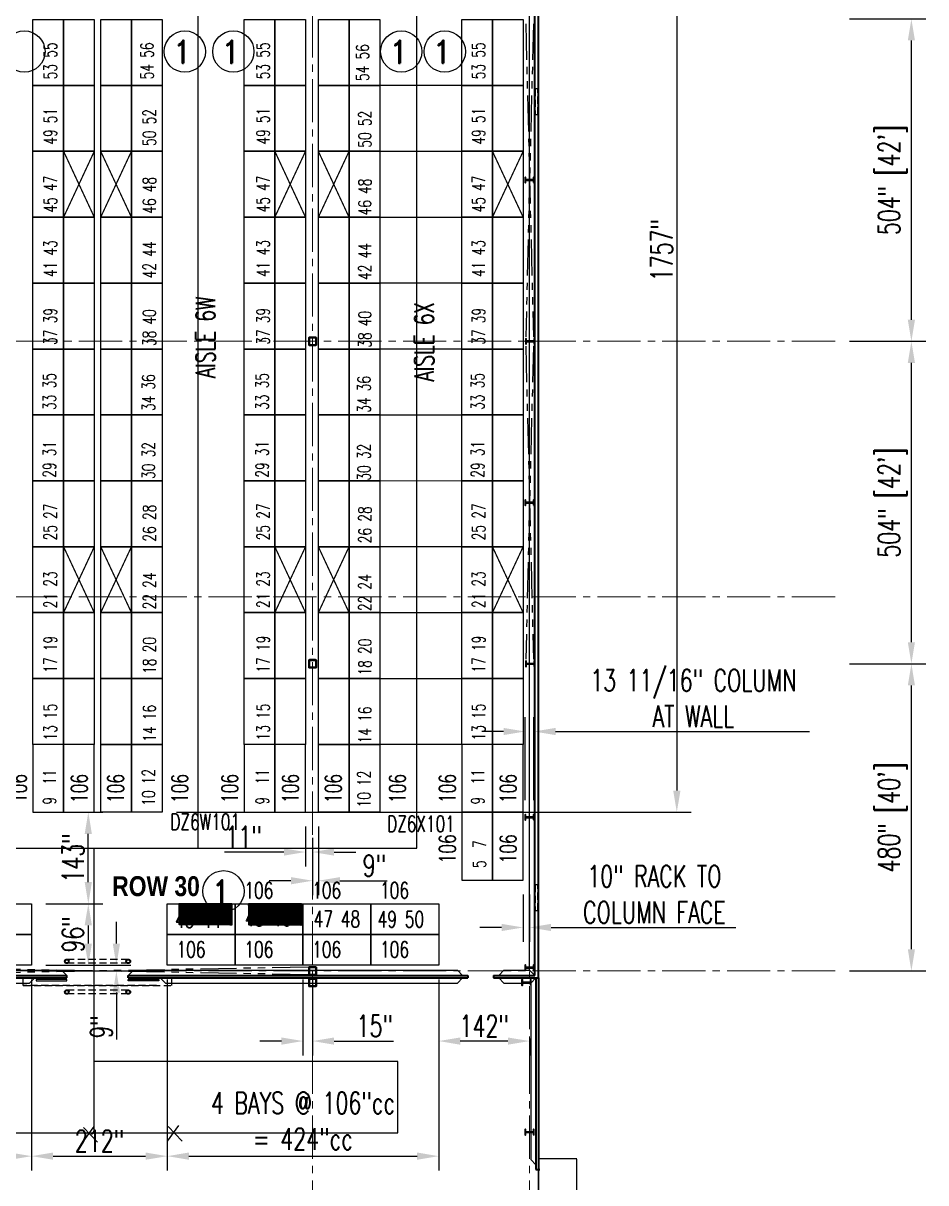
# Model space of a CAD drawing. Header units: inches. Extents: x -1028 to 37906, y -2339 to 19896.
# Drawn here: x 6090 to 7500, y -325 to 1487 of the extents above; entities that cross this region are included whole.
import ezdxf
from ezdxf.enums import TextEntityAlignment as Align

# ---------------------------------------------------------------- set-up
doc = ezdxf.new("R2010")
doc.units = ezdxf.units.IN
doc.header["$LTSCALE"] = 90
doc.header["$MEASUREMENT"] = 0
for name, pattern in [('CENTER2', [1.125, 0.75, -0.125, 0.125, -0.125]), ('HIDDEN', [0.375, 0.25, -0.125]), ('HIDDEN2', [0.1875, 0.125, -0.0625]), ('PHANTOM2', [1.25, 0.625, -0.125, 0.125, -0.125, 0.125, -0.125]), ('X02461AFP1$0$HIDDEN2', [0.1875, 0.125, -0.0625])]:
    doc.linetypes.add(name, pattern=pattern)
for name, color, linetype in [('FDIM', 2, 'Continuous'), ('HIDDENL', 94, 'HIDDEN'), ('RACKING', 5, 'Continuous'), ('TXT06', 7, 'Continuous')]:
    doc.layers.add(name, color=color, linetype=linetype)
for name, color, linetype, lineweight in [('X02461AFP1$0$UCB', 1, 'Continuous', 25), ('X02461AFP1$0$UCENTER', 9, 'CENTER2', 13), ('X02461AFP1$0$UCOLS', 6, 'Continuous', 40), ('X02461AFP1$0$UDR', 1, 'Continuous', 25), ('X02461AFP1$0$UFACCESS', 2, 'HIDDEN2', 25), ('X02461AFP1$0$UFLSL', 2, 'Continuous', 25), ('X02461AFP1$0$UGP1', 6, 'Continuous', 40), ('X02461AFP1$0$UGP2', 2, 'HIDDEN2', 25), ('X02461AFP1$0$USTC', 4, 'Continuous', 25), ('X02461AFP1$0$UWI1', 6, 'Continuous', 40), ('X02461AFP1$0$UWI2', 6, 'Continuous', 40), ('X02461AFP1$0$UXBRACE', 2, 'PHANTOM2', 25)]:
    doc.layers.add(name, color=color, linetype=linetype, lineweight=lineweight)
doc.styles.add('2thirds', font='romans.shx', dxfattribs={"width": 0.7})
doc.styles.add('TXT06', font='ROMAND', dxfattribs={"bigfont": 'SPECIAL'})
doc.styles.add('TXT10', font='ROMANS', dxfattribs={"bigfont": 'SPECIAL'})
doc.dimstyles.new('2tfrac16', dxfattribs={"dimscale": 360, "dimtxt": 0.0938, "dimasz": 0.0938, "dimexe": 0.0625, "dimexo": 0.0625, "dimgap": 0.01, "dimtad": 1, "dimdec": 4, "dimzin": 1, "dimdsep": 46, "dimlunit": 5, "dimtxsty": '2thirds', "dimcen": 0.09, "dimclrd": 256, "dimclre": 256, "dimclrt": 256, "dimadec": 0, "dimazin": 0, "dimtfac": 0.75, "dimtdec": 4, "dimtofl": 0, "dimtmove": 0, "dimatfit": 0, "dimfxl": 1, "dimfrac": 2, "dimtolj": 1, "dimtzin": 0, "dimarcsym": 0})
doc.dimstyles.new('Copy of 2tfrac16 FEET', dxfattribs={"dimscale": 360, "dimtxt": 0.0938, "dimasz": 0.0938, "dimexe": 0.0625, "dimexo": 0.0625, "dimgap": 0.01, "dimtad": 1, "dimdec": 4, "dimzin": 1, "dimdsep": 46, "dimlunit": 5, "dimtxsty": '2thirds', "dimcen": 0.09, "dimclrd": 256, "dimclre": 256, "dimclrt": 256, "dimadec": 0, "dimazin": 0, "dimtfac": 0.75, "dimtdec": 4, "dimtofl": 0, "dimtmove": 0, "dimatfit": 0, "dimfxl": 1, "dimfrac": 2, "dimtolj": 1, "dimtzin": 0, "dimarcsym": 0})

# ---------------------------------------------------------------- blocks, each defined once
blk = doc.blocks.new('BAY')
blk.add_lwpolyline([(1, 1), (1, 0), (0, 0), (0, 1)], close=True)
blk = doc.blocks.new('*D42')
at = {"layer": 'Defpoints', "color": 0}
for p in [(6531, 254), (6542, 236.7), (6531, 191.8)]:
    blk.add_point(p, dxfattribs=at)
at = {"layer": 'FDIM', "lineweight": -2}
for p, q in [((6531, 231.5), (6531, 169.3)), ((6542, 214.2), (6542, 169.3)), ((6497.2, 191.8), (6404.5, 191.8)), ((6575.7, 191.8), (6609.5, 191.8))]:
    blk.add_line(p, q, dxfattribs=at)
at = {"layer": 'FDIM'}
for points in [[(6497.2, 197.5), (6497.2, 186.2), (6531, 191.8)], [(6575.7, 197.5), (6575.7, 186.2), (6542, 191.8)]]:
    blk.add_solid(points, dxfattribs=at)
at = {"layer": 'FDIM', "insert": (6434, 215.5), "char_height": 33.77, "attachment_point": 5, "style": '2thirds'}
blk.add_mtext('\\A1;11"', dxfattribs=at)
blk = doc.blocks.new('*D43')
at = {"layer": 'Defpoints', "color": 0}
for p in [(6551, 254), (6542, 214.2), (6551, 147)]:
    blk.add_point(p, dxfattribs=at)
at = {"layer": 'FDIM', "lineweight": -2}
for p, q in [((6551, 231.5), (6551, 124.5)), ((6542, 191.7), (6542, 124.5)), ((6508.2, 147), (6474.4, 147)), ((6584.7, 147), (6658.4, 147))]:
    blk.add_line(p, q, dxfattribs=at)
at = {"layer": 'FDIM'}
for points in [[(6508.2, 152.6), (6508.2, 141.3), (6542, 147)], [(6584.7, 152.6), (6584.7, 141.3), (6551, 147)]]:
    blk.add_solid(points, dxfattribs=at)
at = {"layer": 'FDIM', "insert": (6638.4, 170.7), "char_height": 33.77, "attachment_point": 5, "style": '2thirds'}
blk.add_mtext('\\A1;9"', dxfattribs=at)
blk = doc.blocks.new('*D67')
at = {"layer": 'Defpoints', "color": 0}
for p in [(6315, 15), (6739, 15), (6739, -283.5)]:
    blk.add_point(p, dxfattribs=at)
at = {"layer": 'FDIM', "lineweight": -2}
for p, q in [((6315, -7.5), (6315, -306)), ((6739, -7.5), (6739, -306)), ((6348.7, -283.5), (6705.2, -283.5))]:
    blk.add_line(p, q, dxfattribs=at)
at = {"layer": 'FDIM'}
for points in [[(6348.7, -277.8), (6348.7, -289.1), (6315, -283.5)], [(6705.2, -277.8), (6705.2, -289.1), (6739, -283.5)]]:
    blk.add_solid(points, dxfattribs=at)
at = {"layer": 'FDIM', "insert": (6527, -228.4), "char_height": 33.768, "attachment_point": 5, "style": '2thirds'}
blk.add_mtext('\\A1;4 BAYS @ 106"cc\\P= 424"cc', dxfattribs=at)
blk = doc.blocks.new('*D68')
at = {"layer": 'Defpoints', "color": 0}
for p in [(6527, 15), (6542, 15), (6542, -103.6)]:
    blk.add_point(p, dxfattribs=at)
at = {"layer": 'FDIM', "lineweight": -2}
for p, q in [((6527, -7.5), (6527, -126.1)), ((6542, -7.5), (6542, -126.1)), ((6493.2, -103.6), (6459.4, -103.6)), ((6575.7, -103.6), (6668.5, -103.6))]:
    blk.add_line(p, q, dxfattribs=at)
at = {"layer": 'FDIM'}
for points in [[(6493.2, -98), (6493.2, -109.3), (6527, -103.6)], [(6575.7, -98), (6575.7, -109.3), (6542, -103.6)]]:
    blk.add_solid(points, dxfattribs=at)
at = {"layer": 'FDIM', "insert": (6639, -79.9), "char_height": 33.77, "attachment_point": 5, "style": '2thirds'}
blk.add_mtext('\\A1;15"', dxfattribs=at)
blk = doc.blocks.new('*D69')
at = {"layer": 'Defpoints', "color": 0}
for p in [(4937, 15), (6103, 15), (4937, -283.5)]:
    blk.add_point(p, dxfattribs=at)
at = {"layer": 'FDIM', "lineweight": -2}
for p, q in [((4937, -7.5), (4937, -306)), ((6103, -7.5), (6103, -306)), ((6069.2, -283.5), (4970.7, -283.5))]:
    blk.add_line(p, q, dxfattribs=at)
at = {"layer": 'FDIM'}
for points in [[(4970.7, -277.8), (4970.7, -289.1), (4937, -283.5)], [(6069.2, -277.8), (6069.2, -289.1), (6103, -283.5)]]:
    blk.add_solid(points, dxfattribs=at)
at = {"layer": 'FDIM', "insert": (5520, -259.8), "char_height": 33.768, "attachment_point": 5, "style": '2thirds'}
blk.add_mtext('\\A1;11 BAYS @ 106"cc = 1166"cc', dxfattribs=at)
blk = doc.blocks.new('*D70')
at = {"layer": 'Defpoints', "color": 0}
for p in [(6103, -7.5), (6315, -7.5), (6315, -283.5)]:
    blk.add_point(p, dxfattribs=at)
at = {"layer": 'FDIM', "lineweight": -2}
for p, q in [((6103, -30), (6103, -306)), ((6315, -30), (6315, -306)), ((6136.7, -283.5), (6281.2, -283.5))]:
    blk.add_line(p, q, dxfattribs=at)
at = {"layer": 'FDIM'}
for points in [[(6136.7, -277.8), (6136.7, -289.1), (6103, -283.5)], [(6281.2, -277.8), (6281.2, -289.1), (6315, -283.5)]]:
    blk.add_solid(points, dxfattribs=at)
at = {"layer": 'FDIM', "insert": (6209, -259.8), "char_height": 33.77, "attachment_point": 5, "style": '2thirds'}
blk.add_mtext('\\A1;212"', dxfattribs=at)
blk = doc.blocks.new('*D76')
at = {"layer": 'Defpoints', "color": 0}
for p in [(6739, -7.5), (6881, -77.3), (6739, -103.6)]:
    blk.add_point(p, dxfattribs=at)
at = {"layer": 'FDIM', "lineweight": -2}
for p, q in [((6739, -30), (6739, -126.1)), ((6847.2, -103.6), (6772.7, -103.6)), ((6881, -99.8), (6881, -126.1))]:
    blk.add_line(p, q, dxfattribs=at)
at = {"layer": 'FDIM'}
for points in [[(6772.7, -98), (6772.7, -109.3), (6739, -103.6)], [(6847.2, -98), (6847.2, -109.3), (6881, -103.6)]]:
    blk.add_solid(points, dxfattribs=at)
at = {"layer": 'FDIM', "insert": (6810, -79.9), "char_height": 33.77, "attachment_point": 5, "style": '2thirds'}
blk.add_mtext('\\A1;142"', dxfattribs=at)
blk = doc.blocks.new('*D112')
at = {"layer": 'Defpoints', "color": 0}
for p in [(6105, 254), (6191.6, 254), (6103, 111)]:
    blk.add_point(p, dxfattribs=at)
at = {"layer": 'FDIM', "lineweight": -2}
for p, q in [((6127.5, 254), (6214.1, 254)), ((6191.6, 144.8), (6191.6, 220.2)), ((6125.5, 111), (6214.1, 111))]:
    blk.add_line(p, q, dxfattribs=at)
at = {"layer": 'FDIM'}
for points in [[(6185.9, 220.2), (6197.2, 220.2), (6191.6, 254)], [(6185.9, 144.8), (6197.2, 144.8), (6191.6, 111)]]:
    blk.add_solid(points, dxfattribs=at)
at = {"layer": 'FDIM', "insert": (6167.9, 182.5), "char_height": 33.77, "attachment_point": 5, "rotation": 90, "style": '2thirds'}
blk.add_mtext('\\A1;143"', dxfattribs=at)
blk = doc.blocks.new('*D113')
at = {"layer": 'Defpoints', "color": 0}
for p in [(6103, 111), (6103, 15), (6191.6, 15)]:
    blk.add_point(p, dxfattribs=at)
at = {"layer": 'FDIM', "lineweight": -2}
for p, q in [((6125.5, 111), (6214.1, 111)), ((6191.6, 77.2), (6191.6, 48.8)), ((6125.5, 15), (6214.1, 15))]:
    blk.add_line(p, q, dxfattribs=at)
at = {"layer": 'FDIM'}
for points in [[(6185.9, 77.2), (6197.2, 77.2), (6191.6, 111)], [(6185.9, 48.8), (6197.2, 48.8), (6191.6, 15)]]:
    blk.add_solid(points, dxfattribs=at)
at = {"layer": 'FDIM', "insert": (6167.9, 63), "char_height": 33.77, "attachment_point": 5, "rotation": 90, "style": '2thirds'}
blk.add_mtext('\\A1;96"', dxfattribs=at)
blk = doc.blocks.new('*D114')
at = {"layer": 'Defpoints', "color": 0}
for p in [(6103, 15), (6103, 6), (6235.5, 6)]:
    blk.add_point(p, dxfattribs=at)
at = {"layer": 'FDIM', "lineweight": -2}
for p, q in [((6235.5, 48.8), (6235.5, 82.5)), ((6125.5, 15), (6258, 15)), ((6125.5, 6), (6258, 6)), ((6235.5, -27.8), (6235.5, -101.4))]:
    blk.add_line(p, q, dxfattribs=at)
at = {"layer": 'FDIM'}
for points in [[(6229.8, 48.8), (6241.1, 48.8), (6235.5, 15)], [(6229.8, -27.8), (6241.1, -27.8), (6235.5, 6)]]:
    blk.add_solid(points, dxfattribs=at)
at = {"layer": 'FDIM', "insert": (6211.8, -81.5), "char_height": 33.77, "attachment_point": 5, "rotation": 90, "style": '2thirds'}
blk.add_mtext('\\A1;9"', dxfattribs=at)
blk = doc.blocks.new('*D115')
at = {"layer": 'Defpoints', "color": 0}
for p in [(6871, 148), (6881, 148), (6881, 73.9)]:
    blk.add_point(p, dxfattribs=at)
at = {"layer": 'FDIM', "lineweight": -2}
for p, q in [((6871, 125.5), (6871, 51.4)), ((6881, 125.5), (6881, 51.4)), ((6837.2, 73.9), (6803.4, 73.9)), ((6914.7, 73.9), (7203.3, 73.9))]:
    blk.add_line(p, q, dxfattribs=at)
at = {"layer": 'FDIM'}
for points in [[(6837.2, 79.6), (6837.2, 68.3), (6871, 73.9)], [(6914.7, 79.6), (6914.7, 68.3), (6881, 73.9)]]:
    blk.add_solid(points, dxfattribs=at)
at = {"layer": 'FDIM', "insert": (7075.9, 125.8), "char_height": 33.768, "attachment_point": 5, "style": '2thirds'}
blk.add_mtext('\\A1;10" RACK TO\\PCOLUMN FACE', dxfattribs=at)
blk = doc.blocks.new('*D126')
at = {"layer": 'Defpoints', "color": 0}
for p in [(7358.3, 486), (7477.5, 486), (7358.3, 6)]:
    blk.add_point(p, dxfattribs=at)
at = {"layer": 'FDIM', "lineweight": -2}
for p, q in [((7380.8, 486), (7500, 486)), ((7477.5, 39.8), (7477.5, 452.2)), ((7380.8, 6), (7500, 6))]:
    blk.add_line(p, q, dxfattribs=at)
at = {"layer": 'FDIM'}
for points in [[(7471.9, 452.2), (7483.1, 452.2), (7477.5, 486)], [(7471.9, 39.8), (7483.1, 39.8), (7477.5, 6)]]:
    blk.add_solid(points, dxfattribs=at)
at = {"layer": 'FDIM', "insert": (7448.2, 246), "char_height": 33.768, "attachment_point": 5, "rotation": 90, "style": '2thirds'}
blk.add_mtext('\\A1;480" [40\']', dxfattribs=at)
blk = doc.blocks.new('*D127')
at = {"layer": 'Defpoints', "color": 0}
for p in [(7358.3, 990), (7477.5, 990), (7358.3, 486)]:
    blk.add_point(p, dxfattribs=at)
at = {"layer": 'FDIM', "lineweight": -2}
for p, q in [((7380.8, 990), (7500, 990)), ((7477.5, 519.8), (7477.5, 956.2)), ((7380.8, 486), (7500, 486))]:
    blk.add_line(p, q, dxfattribs=at)
at = {"layer": 'FDIM'}
for points in [[(7471.9, 956.2), (7483.1, 956.2), (7477.5, 990)], [(7471.9, 519.8), (7483.1, 519.8), (7477.5, 486)]]:
    blk.add_solid(points, dxfattribs=at)
at = {"layer": 'FDIM', "insert": (7448.2, 738), "char_height": 33.768, "attachment_point": 5, "rotation": 90, "style": '2thirds'}
blk.add_mtext('\\A1;504" [42\']', dxfattribs=at)
blk = doc.blocks.new('*D128')
at = {"layer": 'Defpoints', "color": 0}
for p in [(7358.3, 1494), (7477.5, 1494), (7358.3, 990)]:
    blk.add_point(p, dxfattribs=at)
at = {"layer": 'FDIM', "lineweight": -2}
for p, q in [((7380.8, 1494), (7500, 1494)), ((7477.5, 1023.8), (7477.5, 1460.2)), ((7380.8, 990), (7500, 990))]:
    blk.add_line(p, q, dxfattribs=at)
at = {"layer": 'FDIM'}
for points in [[(7471.9, 1460.2), (7483.1, 1460.2), (7477.5, 1494)], [(7471.9, 1023.8), (7483.1, 1023.8), (7477.5, 990)]]:
    blk.add_solid(points, dxfattribs=at)
at = {"layer": 'FDIM', "insert": (7448.2, 1242), "char_height": 33.768, "attachment_point": 5, "rotation": 90, "style": '2thirds'}
blk.add_mtext('\\A1;504" [42\']', dxfattribs=at)
blk = doc.blocks.new('*D155')
at = {"layer": 'Defpoints', "color": 0}
for p in [(6887.8, 380.2), (6874.1, 250.6), (6887.8, 250.6)]:
    blk.add_point(p, dxfattribs=at)
at = {"layer": 'FDIM', "lineweight": -2}
for p, q in [((6874.1, 273.1), (6874.1, 402.7)), ((6887.8, 273.1), (6887.8, 402.7)), ((6840.4, 380.2), (6806.6, 380.2)), ((6921.6, 380.2), (7318.2, 380.2))]:
    blk.add_line(p, q, dxfattribs=at)
at = {"layer": 'FDIM'}
for points in [[(6840.4, 385.8), (6840.4, 374.6), (6874.1, 380.2)], [(6921.6, 385.8), (6921.6, 374.6), (6887.8, 380.2)]]:
    blk.add_solid(points, dxfattribs=at)
at = {"layer": 'FDIM', "insert": (7136.8, 432), "char_height": 33.768, "attachment_point": 5, "style": '2thirds'}
blk.add_mtext('\\A1;13 11/16" COLUMN\\PAT WALL', dxfattribs=at)
blk = doc.blocks.new('*D212')
at = {"lineweight": -2}
for p, q in [((6329.5, 2011), (7133.5, 2011)), ((7111, 1977.2), (7111, 287.8)), ((6329.5, 254), (7133.5, 254))]:
    blk.add_line(p, q, dxfattribs=at)
for points in [[(7105.4, 1977.2), (7116.7, 1977.2), (7111, 2011)], [(7105.4, 287.8), (7116.7, 287.8), (7111, 254)]]:
    blk.add_solid(points)
at = {"layer": 'Defpoints', "color": 0}
for p in [(6307, 2011), (6307, 254), (7111, 254)]:
    blk.add_point(p, dxfattribs=at)
at = {"insert": (7087.3, 1132.5), "char_height": 33.77, "attachment_point": 5, "rotation": 90, "style": '2thirds'}
blk.add_mtext('\\A1;1757"', dxfattribs=at)

msp = doc.modelspace()

# ---------------------------------------------------------------- hatches: boundary and pattern name
h = msp.add_hatch()
h.set_pattern_fill('ANSI31', color=256, scale=0.625, angle=180, style=0)
h.set_pattern_definition([(225, (7486.68003, 612.25276), (0.0552427173, -0.0552427173), [])])
h.paths.add_polyline_path([(6333.023851, 77.983301), (6416.159296, 77.983301), (6416.159296, 111.617443), (6333.023851, 111.617443)])
h.paths.add_polyline_path([(6364.143617, 99.657155), (6364.143617, 87.573821), (6382.893617, 87.573821), (6382.893617, 99.657155)], flags=24)
h = msp.add_hatch()
h.set_pattern_fill('ANSI31', color=256, scale=0.625, angle=180, style=0)
h.set_pattern_definition([(225, (7595.52679, 611.9322), (0.0552427173, -0.0552427173), [])])
h.paths.add_polyline_path([(6441.87061, 77.662746), (6525.006055, 77.662746), (6525.006055, 111.296887), (6441.87061, 111.296887)])
h.paths.add_polyline_path([(6472.990376, 99.336599), (6472.990376, 87.253266), (6491.740376, 87.253266), (6491.740376, 99.336599)], flags=24)

# ---------------------------------------------------------------- linework, layer by layer
for p, q in [((6362.484996, 3963.107367), (6362.484996, 198.119197)), ((6705.064993, 198.080186), (6705.064993, 3963.823245)), ((4028.181153, 198.080186), (6705.064993, 198.080186)), ((6200.487134, 197.339495), (6200.487134, -246.775719)), ((6675.009492, -135.341686), (6200.487134, -135.341686)), ((6675.009492, -246.877954), (6675.009492, -135.341686)), ((2726.503875, -246.877954), (6675.009492, -246.877954)), ((6199.98744, -237.222011), (6182.732054, -261.655519)), ((6184.169983, -238.659293), (6205.739214, -261.655519)), ((6332.278442, -235.784729), (6315.023057, -260.218237)), ((6316.460986, -237.222011), (6338.030217, -260.218237))]:
    msp.add_line(p, q)
at = {"layer": 'FDIM'}
for centre in [(6091.692679, 1442.867339), (6342.439503, 1442.867339), (6418.165217, 1442.867339), (6680.57177, 1442.867339), (6748.524285, 1442.867339), (6402.820365, 130.476348)]:
    msp.add_circle(centre, 32.275812, dxfattribs=at)
at = {"layer": 'HIDDENL', "const_width": 2}
for points in [[(6646.978386, 1389.985913), (6774.978386, 1389.985913)], [(6152.978386, 1183.985913), (6200.978386, 1286.985913)], [(6152.978386, 1286.985913), (6200.978386, 1183.985913)], [(6210.978386, 1286.985913), (6258.978386, 1183.985913)], [(6210.978386, 1183.985913), (6258.978386, 1286.985913)], [(6482.978386, 1183.985913), (6530.978386, 1286.985913)], [(6482.978386, 1286.985913), (6530.978386, 1183.985913)], [(6550.978386, 1286.985913), (6598.978386, 1183.985913)], [(6550.978386, 1183.985913), (6598.978386, 1286.985913)], [(6646.978386, 1286.985913), (6774.978386, 1286.985913)], [(6822.978386, 1286.985913), (6870.978386, 1183.985913)], [(6822.978386, 1183.985913), (6870.978386, 1286.985913)], [(6646.978386, 1183.985913), (6774.978386, 1183.985913)], [(6646.978386, 1080.985913), (6774.978386, 1080.985913)], [(6646.978386, 977.985913), (6774.978386, 977.985913)], [(6646.978386, 874.985913), (6774.978386, 874.985913)], [(6646.978386, 771.985913), (6774.978386, 771.985913)], [(6152.978386, 565.985913), (6200.978386, 668.985913)], [(6152.978386, 668.985913), (6200.978386, 565.985913)], [(6210.978386, 668.985913), (6258.978386, 565.985913)], [(6210.978386, 565.985913), (6258.978386, 668.985913)], [(6482.978386, 565.985913), (6530.978386, 668.985913)], [(6482.978386, 668.985913), (6530.978386, 565.985913)], [(6550.978386, 668.985913), (6598.978386, 565.985913)], [(6550.978386, 565.985913), (6598.978386, 668.985913)], [(6646.978386, 668.985913), (6774.978386, 668.985913)], [(6822.978386, 668.985913), (6870.978386, 565.985913)], [(6822.978386, 565.985913), (6870.978386, 668.985913)], [(6646.978386, 565.985913), (6774.978386, 565.985913)], [(6646.978386, 462.985913), (6774.978386, 462.985913)], [(6646.978386, 359.985913), (6774.978386, 359.985913)], [(6646.978386, 253.985913), (6774.978386, 253.985913)]]:
    msp.add_lwpolyline(points, dxfattribs=at)
at = {"layer": 'X02461AFP1$0$UCB'}
for p, q in [((6880.978386, 6.985913), (6880.978386, 4130.989173)), ((4917.978386, 6.985913), (6149.978386, 6.985913)), ((6157.978386, -1.014087), (6149.978386, 6.985913)), ((6261.978386, 6.985913), (6253.978386, -1.014087)), ((6261.978386, 6.985913), (6768.280727, 6.985913)), ((6776.280727, -1.014087), (6768.280727, 6.985913)), ((6832.763645, -1.014087), (6840.763645, 6.985913)), ((6840.763645, 6.985913), (6880.978386, 6.985913)), ((6880.978386, 6.985913), (6888.978386, -1.014087)), ((4967.978386, -13.014087), (6099.978386, -13.014087)), ((6099.978386, -13.014087), (6107.978386, -5.014087)), ((6311.978386, -13.014087), (6303.978386, -5.014087)), ((6311.978386, -13.014087), (6768.280727, -13.014087)), ((6776.280727, -5.014087), (6768.280727, -13.014087)), ((6832.763645, -5.014087), (6840.763645, -13.014087)), ((6840.763645, -13.014087), (6882.978386, -13.014087)), ((6882.978386, -13.014087), (6890.978386, -5.014087)), ((6882.978386, -13.014087), (6882.978386, -288.80093)), ((6882.978386, -288.80093), (6890.978386, -296.80093))]:
    msp.add_line(p, q, dxfattribs=at)
at = {"layer": 'X02461AFP1$0$UCENTER'}
for p, q in [((6541.978386, -1198.813599), (6541.978386, 4853.515788)), ((6880.978386, -1198.813599), (6880.978386, 4853.515788)), ((7358.264777, 989.985913), (1014.154905, 989.985913)), ((7358.264777, 590.920627), (1014.154905, 590.920627)), ((7358.264777, 5.985913), (1014.154905, 5.985913))]:
    msp.add_line(p, q, dxfattribs=at)
at = {"layer": 'X02461AFP1$0$UCOLS'}
for points in [[(6887.278386, 1237.988413), (6887.808386, 1237.988413), (6887.808386, 1245.983413), (6887.278386, 1245.983413), (6887.278386, 1242.920913, -0.4142135624), (6886.495886, 1242.138413), (6875.460886, 1242.138413, -0.4142135624), (6874.678386, 1242.920913), (6874.678386, 1245.983413), (6874.148386, 1245.983413), (6874.148386, 1237.988413), (6874.678386, 1237.988413), (6874.678386, 1241.050913, -0.4142135624), (6875.460886, 1241.833413), (6886.495886, 1241.833413, -0.4142135624), (6887.278386, 1241.050913)], [(6535.978386, 985.235913, 0.4142135624), (6537.228386, 983.985913), (6546.728386, 983.985913, 0.4142135624), (6547.978386, 985.235913), (6547.978386, 994.735913, 0.4142135624), (6546.728386, 995.985913), (6537.228386, 995.985913, 0.4142135624), (6535.978386, 994.735913)], [(6536.603386, 985.235913, 0.4142135624), (6537.228386, 984.610913), (6546.728386, 984.610913, 0.4142135624), (6547.353386, 985.235913), (6547.353386, 994.735913, 0.4142135624), (6546.728386, 995.360913), (6537.228386, 995.360913, 0.4142135624), (6536.603386, 994.735913)], [(6888.278386, 985.988413), (6888.808386, 985.988413), (6888.808386, 993.983413), (6888.278386, 993.983413), (6888.278386, 990.920913, -0.4142135624), (6887.495886, 990.138413), (6876.460886, 990.138413, -0.4142135624), (6875.678386, 990.920913), (6875.678386, 993.983413), (6875.148386, 993.983413), (6875.148386, 985.988413), (6875.678386, 985.988413), (6875.678386, 989.050913, -0.4142135624), (6876.460886, 989.833413), (6887.495886, 989.833413, -0.4142135624), (6888.278386, 989.050913)], [(6887.278386, 733.988413), (6887.808386, 733.988413), (6887.808386, 741.983413), (6887.278386, 741.983413), (6887.278386, 738.920913, -0.4142135624), (6886.495886, 738.138413), (6875.460886, 738.138413, -0.4142135624), (6874.678386, 738.920913), (6874.678386, 741.983413), (6874.148386, 741.983413), (6874.148386, 733.988413), (6874.678386, 733.988413), (6874.678386, 737.050913, -0.4142135624), (6875.460886, 737.833413), (6886.495886, 737.833413, -0.4142135624), (6887.278386, 737.050913)], [(6535.978386, 481.235913, 0.4142135624), (6537.228386, 479.985913), (6546.728386, 479.985913, 0.4142135624), (6547.978386, 481.235913), (6547.978386, 490.735913, 0.4142135624), (6546.728386, 491.985913), (6537.228386, 491.985913, 0.4142135624), (6535.978386, 490.735913)], [(6536.603386, 481.235913, 0.4142135624), (6537.228386, 480.610913), (6546.728386, 480.610913, 0.4142135624), (6547.353386, 481.235913), (6547.353386, 490.735913, 0.4142135624), (6546.728386, 491.360913), (6537.228386, 491.360913, 0.4142135624), (6536.603386, 490.735913)], [(6888.278386, 481.988413), (6888.808386, 481.988413), (6888.808386, 489.983413), (6888.278386, 489.983413), (6888.278386, 486.920913, -0.4142135624), (6887.495886, 486.138413), (6876.460886, 486.138413, -0.4142135624), (6875.678386, 486.920913), (6875.678386, 489.983413), (6875.148386, 489.983413), (6875.148386, 481.988413), (6875.678386, 481.988413), (6875.678386, 485.050913, -0.4142135624), (6876.460886, 485.833413), (6887.495886, 485.833413, -0.4142135624), (6888.278386, 485.050913)], [(6887.278386, 241.988413), (6887.808386, 241.988413), (6887.808386, 249.983413), (6887.278386, 249.983413), (6887.278386, 246.920913, -0.4142135624), (6886.495886, 246.138413), (6875.460886, 246.138413, -0.4142135624), (6874.678386, 246.920913), (6874.678386, 249.983413), (6874.148386, 249.983413), (6874.148386, 241.988413), (6874.678386, 241.988413), (6874.678386, 245.050913, -0.4142135624), (6875.460886, 245.833413), (6886.495886, 245.833413, -0.4142135624), (6887.278386, 245.050913)], [(6535.978386, 1.235913, 0.4142135624), (6537.228386, -0.014087), (6546.728386, -0.014087, 0.4142135624), (6547.978386, 1.235913), (6547.978386, 10.735913, 0.4142135624), (6546.728386, 11.985913), (6537.228386, 11.985913, 0.4142135624), (6535.978386, 10.735913)], [(6536.603386, 1.235913, 0.4142135624), (6537.228386, 0.610913), (6546.728386, 0.610913, 0.4142135624), (6547.353386, 1.235913), (6547.353386, 10.735913, 0.4142135624), (6546.728386, 11.360913), (6537.228386, 11.360913, 0.4142135624), (6536.603386, 10.735913)], [(6887.278386, 6.988413), (6887.808386, 6.988413), (6887.808386, 14.983413), (6887.278386, 14.983413), (6887.278386, 11.920913, -0.4142135624), (6886.495886, 11.138413), (6875.460886, 11.138413, -0.4142135624), (6874.678386, 11.920913), (6874.678386, 14.983413), (6874.148386, 14.983413), (6874.148386, 6.988413), (6874.678386, 6.988413), (6874.678386, 10.050913, -0.4142135624), (6875.460886, 10.833413), (6886.495886, 10.833413, -0.4142135624), (6887.278386, 10.050913)], [(6535.978386, -16.764087, 0.4142135624), (6537.228386, -18.014087), (6546.728386, -18.014087, 0.4142135624), (6547.978386, -16.764087), (6547.978386, -7.264087, 0.4142135624), (6546.728386, -6.014087), (6537.228386, -6.014087, 0.4142135624), (6535.978386, -7.264087)], [(6536.603386, -16.764087, 0.4142135624), (6537.228386, -17.389087), (6546.728386, -17.389087, 0.4142135624), (6547.353386, -16.764087), (6547.353386, -7.264087, 0.4142135624), (6546.728386, -6.639087), (6537.228386, -6.639087, 0.4142135624), (6536.603386, -7.264087)], [(6882.278386, -16.011587), (6882.808386, -16.011587), (6882.808386, -8.016587), (6882.278386, -8.016587), (6882.278386, -11.079087, -0.4142135624), (6881.495886, -11.861587), (6870.460886, -11.861587, -0.4142135624), (6869.678386, -11.079087), (6869.678386, -8.016587), (6869.148386, -8.016587), (6869.148386, -16.011587), (6869.678386, -16.011587), (6869.678386, -12.949087, -0.4142135624), (6870.460886, -12.166587), (6881.495886, -12.166587, -0.4142135624), (6882.278386, -12.949087)], [(6887.278386, -250.011587), (6887.808386, -250.011587), (6887.808386, -242.016587), (6887.278386, -242.016587), (6887.278386, -245.079087, -0.4142135624), (6886.495886, -245.861587), (6875.460886, -245.861587, -0.4142135624), (6874.678386, -245.079087), (6874.678386, -242.016587), (6874.148386, -242.016587), (6874.148386, -250.011587), (6874.678386, -250.011587), (6874.678386, -246.949087, -0.4142135624), (6875.460886, -246.166587), (6886.495886, -246.166587, -0.4142135624), (6887.278386, -246.949087)]]:
    msp.add_lwpolyline(points, format="xyb", close=True, dxfattribs=at)
at = {"layer": 'X02461AFP1$0$UDR', "linetype": 'X02461AFP1$0$HIDDEN2'}
for p, q in [((6089.978386, -17.014087), (6089.978386, -5.014087)), ((6297.978386, -17.014087), (6089.978386, -17.014087)), ((6089.978493, -17.014087), (6089.978493, -6.014087)), ((6089.978493, -17.014087), (6321.978493, -17.014087)), ((6321.978386, -17.014087), (6321.978386, -5.014087)), ((6321.978493, -17.014087), (6321.978493, -5.014087))]:
    msp.add_line(p, q, dxfattribs=at)
at = {"layer": 'X02461AFP1$0$UDR'}
for points in [[(6157.978386, -7.47524), (6109.978444, -7.475025), (6109.978439, -9.475025), (6157.978382, -9.47524)], [(6253.978386, -7.47524), (6301.978328, -7.475025), (6301.978333, -9.475025), (6253.978391, -9.47524)]]:
    msp.add_lwpolyline(points, close=True, dxfattribs=at)
at = {"layer": 'X02461AFP1$0$UFACCESS'}
for points in [[(6893.825714, 1344.493954), (6893.825714, 1384.493954), (6889.825714, 1384.493954), (6889.825714, 1344.493954)], [(6893.825714, 100.464458), (6893.825714, 140.464458), (6889.825714, 140.464458), (6889.825714, 100.464458)]]:
    msp.add_lwpolyline(points, close=True, dxfattribs=at)
at = {"layer": 'X02461AFP1$0$UFLSL'}
msp.add_line((6894.978386, -344.30093), (6894.978386, -304.30093), dxfattribs=at)
at = {"layer": 'X02461AFP1$0$UGP1'}
for centre in [(6157.978386, 20.985908), (6253.978386, 20.985908), (6157.978386, -27.014083), (6253.978386, -27.014083)]:
    msp.add_circle(centre, 3, dxfattribs=at)
at = {"layer": 'X02461AFP1$0$UGP2'}
for p, q in [((6253.978386, 23.985908), (6157.978386, 23.985908)), ((6253.978386, 17.985908), (6157.978386, 17.985908)), ((6253.978386, -24.014083), (6157.978386, -24.014083)), ((6253.978386, -30.014083), (6157.978386, -30.014083))]:
    msp.add_line(p, q, dxfattribs=at)
at = {"layer": 'X02461AFP1$0$USTC'}
msp.add_lwpolyline([(6954.978386, -287.55093), (6894.978386, -287.55093), (6894.978386, -360.30093), (6954.978386, -360.30093), (6954.978386, -288.30093)], dxfattribs=at)
at = {"layer": 'X02461AFP1$0$UWI1'}
for p, q in [((6888.978386, -1.014087), (6888.978386, 4138.985913)), ((6894.978386, -5.014087), (6894.978386, 4144.985913)), ((4909.978386, -1.014087), (6157.978386, -1.014087)), ((4909.978386, -5.014087), (6157.978386, -5.014087)), ((6253.978386, -1.014087), (6784.522186, -1.014087)), ((6253.978386, -5.014087), (6784.522186, -5.014087)), ((6824.522186, -1.014087), (6888.978386, -1.014087)), ((6824.522186, -5.014087), (6894.978386, -5.014087)), ((6890.978386, -5.014087), (6890.978386, -304.30093)), ((6894.978386, -5.014087), (6894.978386, -304.30093)), ((6890.978386, -304.30093), (6896.978386, -304.30093))]:
    msp.add_line(p, q, dxfattribs=at)
at = {"layer": 'X02461AFP1$0$UWI2'}
for p, q in [((6157.978386, -5.014087), (6157.978386, -1.014087)), ((6157.978386, -5.014087), (6157.978386, -1.014087)), ((6253.978386, -5.014087), (6253.978386, -1.014087)), ((6784.522186, -1.014087), (6784.522186, -5.014087)), ((6824.522186, -1.014087), (6824.522186, -5.014087))]:
    msp.add_line(p, q, dxfattribs=at)
at = {"layer": 'X02461AFP1$0$UXBRACE'}
for p, q in [((6874.978386, 1486.412533), (6886.978386, 997.160122)), ((6886.978386, 1486.412533), (6874.978386, 997.160122)), ((6874.978386, 982.412533), (6886.978386, 493.160122)), ((6886.978386, 982.412533), (6874.978386, 493.160122)), ((6535.342815, -0.014087), (5876.411271, 11.985913)), ((6535.342815, 11.985913), (5876.411271, -0.014087))]:
    msp.add_line(p, q, dxfattribs=at)

# ---------------------------------------------------------------- block references
at = {"layer": 'RACKING', "zscale": 48}
for p, xscale, yscale in [((6104.978386, 1389.985913), 48, 103), ((6152.978386, 1389.985913), 48, 103), ((6210.978386, 1389.985913), 48, 103), ((6258.978386, 1389.985913), 48, 103), ((6434.978386, 1389.985913), 48, 103), ((6482.978386, 1389.985913), 48, 103), ((6550.978386, 1389.985913), 48, 103), ((6598.978386, 1389.985913), 48, 103), ((6774.978386, 1389.985913), 48, 103), ((6822.978386, 1389.985913), 48, 103), ((6104.978386, 1286.985913), 48, 103), ((6152.978386, 1286.985913), 48, 103), ((6210.978386, 1286.985913), 48, 103), ((6258.978386, 1286.985913), 48, 103), ((6434.978386, 1286.985913), 48, 103), ((6482.978386, 1286.985913), 48, 103), ((6550.978386, 1286.985913), 48, 103), ((6598.978386, 1286.985913), 48, 103), ((6774.978386, 1286.985913), 48, 103), ((6822.978386, 1286.985913), 48, 103), ((6104.978386, 1183.985913), 48, 103), ((6152.978386, 1183.985913), 48, 103), ((6210.978386, 1183.985913), 48, 103), ((6258.978386, 1183.985913), 48, 103), ((6434.978386, 1183.985913), 48, 103), ((6482.978386, 1183.985913), 48, 103), ((6550.978386, 1183.985913), 48, 103), ((6598.978386, 1183.985913), 48, 103), ((6774.978386, 1183.985913), 48, 103), ((6822.978386, 1183.985913), 48, 103), ((6104.978386, 1080.985913), 48, 103), ((6152.978386, 1080.985913), 48, 103), ((6210.978386, 1080.985913), 48, 103), ((6258.978386, 1080.985913), 48, 103), ((6434.978386, 1080.985913), 48, 103), ((6482.978386, 1080.985913), 48, 103), ((6550.978386, 1080.985913), 48, 103), ((6598.978386, 1080.985913), 48, 103), ((6774.978386, 1080.985913), 48, 103), ((6822.978386, 1080.985913), 48, 103), ((6104.978386, 977.985913), 48, 103), ((6152.978386, 977.985913), 48, 103), ((6210.978386, 977.985913), 48, 103), ((6258.978386, 977.985913), 48, 103), ((6434.978386, 977.985913), 48, 103), ((6482.978386, 977.985913), 48, 103), ((6550.978386, 977.985913), 48, 103), ((6598.978386, 977.985913), 48, 103), ((6774.978386, 977.985913), 48, 103), ((6822.978386, 977.985913), 48, 103), ((6104.978386, 874.985913), 48, 103), ((6152.978386, 874.985913), 48, 103), ((6210.978386, 874.985913), 48, 103), ((6258.978386, 874.985913), 48, 103), ((6434.978386, 874.985913), 48, 103), ((6482.978386, 874.985913), 48, 103), ((6550.978386, 874.985913), 48, 103), ((6598.978386, 874.985913), 48, 103), ((6774.978386, 874.985913), 48, 103), ((6822.978386, 874.985913), 48, 103), ((6104.978386, 771.985913), 48, 103), ((6152.978386, 771.985913), 48, 103), ((6210.978386, 771.985913), 48, 103), ((6258.978386, 771.985913), 48, 103), ((6434.978386, 771.985913), 48, 103), ((6482.978386, 771.985913), 48, 103), ((6550.978386, 771.985913), 48, 103), ((6598.978386, 771.985913), 48, 103), ((6774.978386, 771.985913), 48, 103), ((6822.978386, 771.985913), 48, 103), ((6104.978386, 668.985913), 48, 103), ((6152.978386, 668.985913), 48, 103), ((6210.978386, 668.985913), 48, 103), ((6258.978386, 668.985913), 48, 103), ((6434.978386, 668.985913), 48, 103), ((6482.978386, 668.985913), 48, 103), ((6550.978386, 668.985913), 48, 103), ((6598.978386, 668.985913), 48, 103), ((6774.978386, 668.985913), 48, 103), ((6822.978386, 668.985913), 48, 103), ((6104.978386, 565.985913), 48, 103), ((6152.978386, 565.985913), 48, 103), ((6210.978386, 565.985913), 48, 103), ((6258.978386, 565.985913), 48, 103), ((6434.978386, 565.985913), 48, 103), ((6482.978386, 565.985913), 48, 103), ((6550.978386, 565.985913), 48, 103), ((6598.978386, 565.985913), 48, 103), ((6774.978386, 565.985913), 48, 103), ((6822.978386, 565.985913), 48, 103), ((6104.978386, 462.985913), 48, 103), ((6152.978386, 462.985913), 48, 103), ((6210.978386, 462.985913), 48, 103), ((6258.978386, 462.985913), 48, 103), ((6434.978386, 462.985913), 48, 103), ((6482.978386, 462.985913), 48, 103), ((6550.978386, 462.985913), 48, 103), ((6598.978386, 462.985913), 48, 103), ((6774.978386, 462.985913), 48, 103), ((6822.978386, 462.985913), 48, 103), ((6104.978386, 359.985913), 48, 103), ((6152.978386, 359.985913), 48, 103), ((6210.978386, 359.985913), 48, 103), ((6258.978386, 359.985913), 48, 103), ((6434.978386, 359.985913), 48, 103), ((6482.978386, 359.985913), 48, 103), ((6550.978386, 359.985913), 48, 103), ((6598.978386, 359.985913), 48, 103), ((6774.978386, 359.985913), 48, 103), ((6822.978386, 359.985913), 48, 103), ((6152.978386, 253.985913), -48, 106), ((6200.978386, 253.985913), -48, 106), ((6210.978386, 253.985913), 48, 106), ((6258.978386, 253.985913), 48, 106), ((6482.978386, 253.985913), -48, 106), ((6530.978386, 253.985913), -48, 106), ((6550.978386, 253.985913), 48, 106), ((6598.978386, 253.985913), 48, 106), ((6822.978386, 253.985913), -48, 106), ((6870.978386, 253.985913), -48, 106), ((6822.978386, 147.985913), -48, 106), ((6870.978386, 147.985913), -48, 106)]:
    msp.add_blockref('BAY', p, dxfattribs=dict(at, xscale=xscale, yscale=yscale))
at = {"layer": 'RACKING', "xscale": 48, "yscale": 106, "zscale": 48, "rotation": 270}
for p in [(5996.978386, 110.985913), (6314.978386, 110.985913), (6420.978386, 110.985913), (6526.978386, 110.985913), (6632.978386, 110.985913), (5996.978386, 62.985913), (6314.978386, 62.985913), (6420.978386, 62.985913), (6526.978386, 62.985913), (6632.978386, 62.985913)]:
    msp.add_blockref('BAY', p, dxfattribs=at)

# ---------------------------------------------------------------- texts
at = {"attachment_point": 1}
for s, insert, char_height, width, style in [('DZ6W101', (6319.861129, 251.548626), 25, 113.26176624, '2thirds'), ('DZ6X101', (6658.504973, 248.346908), 25, 113.26176624, '2thirds'), ('{\\fArial Narrow|b1|i0|c0|p34;ROW 30}', (6229.074594, 154.069625), 31.13403966, 165.16991252, 'TXT10'), ('47 48', (6543.655145, 99.688096), 25.2085466, 83.81841752, '2thirds'), ('49 50', (6643.631148, 99.293907), 25.2085466, 83.81841752, '2thirds')]:
    msp.add_mtext(s, dxfattribs=dict(at, insert=insert, char_height=char_height, width=width, style=style))
at = {"layer": 'FDIM', "style": '2thirds', "width": 0.7}
for s, height, p in [('53 55', 20, (6142.285444, 1399.486031)), ('54 56', 20, (6293.312029, 1399.443713)), ('53 55', 20, (6474.673614, 1399.621954)), ('54 56', 20, (6629.969094, 1396.834978)), ('53 55', 20, (6811.33071, 1399.621954)), ('49 51', 20, (6142.285444, 1297.228685)), ('50 52', 20, (6297.005931, 1295.36461)), ('49 51', 20, (6474.673614, 1297.364608)), ('50 52', 20, (6633.662995, 1292.755874)), ('49 51', 20, (6811.33071, 1297.364608)), ('45 47', 20, (6142.285444, 1191.228685)), ('46 48', 20, (6297.005931, 1189.36461)), ('45 47', 20, (6474.673614, 1191.364608)), ('46 48', 20, (6633.662995, 1186.755874)), ('45 47', 20, (6811.33071, 1191.364608)), ('41 43', 20, (6142.285444, 1090.437958)), ('42 44', 20, (6297.005931, 1088.573883)), ('41 43', 20, (6474.673614, 1090.573882)), ('42 44', 20, (6633.662995, 1085.965148)), ('41 43', 20, (6811.33071, 1090.573882)), ('AISLE 6W', 30, (6389.603149, 932.655121)), ('37 39', 20, (6142.285444, 984.437958)), ('38 40', 20, (6297.005931, 982.573883)), ('37 39', 20, (6474.673614, 984.573882)), ('38 40', 20, (6633.662995, 979.965148)), ('AISLE 6X', 30, (6731.427283, 927.322929)), ('37 39', 20, (6811.33071, 984.573882)), ('33 35', 20, (6140.8903, 882.770187)), ('34 36', 20, (6295.610787, 880.906112)), ('33 35', 20, (6473.27847, 882.906111)), ('34 36', 20, (6632.267852, 878.297377)), ('33 35', 20, (6809.935566, 882.906111)), ('29 31', 20, (6140.8903, 776.770187)), ('30 32', 20, (6295.610787, 774.906112)), ('29 31', 20, (6473.27847, 776.906111)), ('30 32', 20, (6632.267852, 772.297377)), ('29 31', 20, (6809.935566, 776.906111)), ('25 27', 20, (6142.357303, 678.912645)), ('26 28', 20, (6297.077789, 677.048571)), ('25 27', 20, (6474.745472, 679.048569)), ('26 28', 20, (6633.734854, 674.439835)), ('25 27', 20, (6811.402568, 679.048569)), ('21 23', 20, (6142.357303, 572.912645)), ('22 24', 20, (6297.077789, 571.048571)), ('21 23', 20, (6474.745472, 573.048569)), ('22 24', 20, (6633.734854, 568.439835)), ('21 23', 20, (6811.402568, 573.048569)), ('17 19', 20, (6142.357303, 472.121919)), ('18 20', 20, (6297.077789, 470.257844)), ('17 19', 20, (6474.745472, 472.257843)), ('17 19', 20, (6811.402568, 472.257843)), ('18 20', 20, (6633.734854, 467.649109)), ('13 15', 20, (6142.357303, 366.121919)), ('14 16', 20, (6297.077789, 364.257844)), ('13 15', 20, (6474.745472, 366.257843)), ('14 16', 20, (6633.734854, 361.649109)), ('13 15', 20, (6811.402568, 366.257843)), ('106', 25.2085466, (6095.199292, 268.382795)), ('9  11', 20, (6141.009757, 265.954983)), ('106', 25.2085466, (6190.174697, 268.382795)), ('106', 25.2085466, (6246.990622, 268.382795)), ('10 12', 20, (6295.730244, 264.090908)), ('106', 25.2085466, (6347.185516, 268.382795)), ('106', 25.2085466, (6425.199292, 268.382795)), ('9  11', 20, (6473.397927, 266.090907)), ('106', 25.2085466, (6520.174697, 268.382795)), ('106', 25.2085466, (6586.990622, 268.382795)), ('10 12', 20, (6632.387309, 261.482173)), ('106', 25.2085466, (6687.185516, 268.382795)), ('106', 25.2085466, (6765.199292, 268.382795)), ('9  11', 20, (6810.055023, 266.090907)), ('106', 25.2085466, (6860.174697, 268.382795)), ('106', 25.2085466, (6765.199292, 174.10023)), ('5  7', 20, (6812.651256, 166.959201)), ('106', 25.2085466, (6860.174697, 174.10023))]:
    msp.add_text(s, height=height, rotation=90, dxfattribs=at).set_placement(p)
for s, p in [('106', (6435.375269, 119.326995)), ('106', (6541.375269, 119.326995)), ('106', (6647.375269, 119.326995)), ('43 44', (6327.335614, 73.559494)), ('45 46', (6436.276015, 75.789658)), ('106', (6329.375269, 26.973677)), ('106', (6435.375269, 26.973677)), ('106', (6541.375269, 26.973677)), ('106', (6647.375269, 26.973677))]:
    msp.add_text(s, height=25.2085466, dxfattribs=at).set_placement(p)
at = {"layer": 'TXT06', "style": 'TXT06'}
for p in [(6338.9963, 1424.514262), (6414.722013, 1424.514262), (6677.128567, 1424.514262), (6745.081082, 1424.514262), (6399.377161, 112.123271)]:
    msp.add_text('1', height=36, dxfattribs=at).set_placement(p, align=Align.CENTER)

# ---------------------------------------------------------------- dimensions: what is measured, and where the dimension line sits
dim = msp.add_linear_dim(base=(7111.022012, 253.985913), p1=(6306.978386, 2010.985913), p2=(6306.978386, 253.985913), angle=90, dimstyle='2tfrac16', override={"dimpost": '"'})
dim.commit()
dim.dimension.update_dxf_attribs({"geometry": '*D212', "text_midpoint": (7087.322012, 1132.485913)})
at = {"layer": 'FDIM'}
for base, p1, p2, dimstyle, override, picture, middle in [((7477.509463, 1493.985913), (7358.264777, 989.985913), (7358.264777, 1493.985913), 'Copy of 2tfrac16 FEET', {"dimpost": '"', "dimtmove": 1}, '*D128', (7448.181463, 1241.985913)), ((7477.509463, 989.985913), (7358.264777, 485.985913), (7358.264777, 989.985913), 'Copy of 2tfrac16 FEET', {"dimpost": '"', "dimtmove": 1}, '*D127', (7448.181463, 737.985913)), ((7477.509463, 485.985913), (7358.264777, 5.985913), (7358.264777, 485.985913), 'Copy of 2tfrac16 FEET', {"dimpost": '"'}, '*D126', (7448.181463, 245.985913)), ((6191.556921, 253.985913), (6102.978386, 110.985913), (6104.978386, 253.985913), '2tfrac16', {"dimpost": '"'}, '*D112', (6167.856921, 182.485913)), ((6191.556921, 14.985913), (6102.978386, 110.985913), (6102.978386, 14.985913), '2tfrac16', {"dimpost": '"'}, '*D113', (6167.856921, 62.985913)), ((6235.46704, 5.985913), (6102.978386, 14.985913), (6102.978386, 5.985913), '2tfrac16', {"dimpost": '"'}, '*D114', (6211.76704, -81.471287))]:
    dim = msp.add_linear_dim(base=base, p1=p1, p2=p2, angle=90, dimstyle=dimstyle, override=override, dxfattribs=at)
    dim.commit()
    dim.dimension.update_dxf_attribs({"geometry": picture, "text_midpoint": middle})
for base, p1, p2, text, picture, middle in [((6887.808386, 380.188043), (6874.148386, 250.564824), (6887.808386, 250.564824), '<> COLUMN\\PAT WALL', '*D155', (7136.789186, 432.028043)), ((6880.978386, 73.945406), (6870.978386, 147.985913), (6880.978386, 147.985913), '<> RACK TO\\PCOLUMN FACE', '*D115', (7075.930386, 125.785406)), ((4936.978386, -283.473789), (6102.978386, 14.985913), (4936.978386, 14.985913), '11 BAYS @ 106"cc = <>cc', '*D69', (5519.978386, -259.773789)), ((6738.978386, -283.473789), (6314.978386, 14.985913), (6738.978386, 14.985913), '4 BAYS @ 106"cc\\P= <>cc', '*D67', (6526.978386, -228.417789))]:
    dim = msp.add_linear_dim(base=base, p1=p1, p2=p2, text=text, dimstyle='2tfrac16', override={"dimpost": '"'}, dxfattribs=at)
    dim.commit()
    dim.dimension.update_dxf_attribs({"geometry": picture, "text_midpoint": middle})
for base, p1, p2, picture, middle in [((6530.978386, 191.845417), (6541.978386, 236.732144), (6530.978386, 253.985913), '*D42', (6433.953586, 215.545417)), ((6550.978386, 146.958689), (6541.978386, 214.232144), (6550.978386, 253.985913), '*D43', (6638.435586, 170.658689)), ((6541.978386, -103.639168), (6526.978386, 14.985913), (6541.978386, 14.985913), '*D68', (6639.003186, -79.939168)), ((6314.978386, -283.473789), (6102.978386, -7.514087), (6314.978386, -7.514087), '*D70', (6208.978386, -259.773789)), ((6738.978386, -103.639168), (6880.978386, -77.331668), (6738.978386, -7.514087), '*D76', (6809.978386, -79.939168))]:
    dim = msp.add_linear_dim(base=base, p1=p1, p2=p2, dimstyle='2tfrac16', override={"dimpost": '"'}, dxfattribs=at)
    dim.commit()
    dim.dimension.update_dxf_attribs({"geometry": picture, "text_midpoint": middle})

doc.saveas('drawing.dxf')
